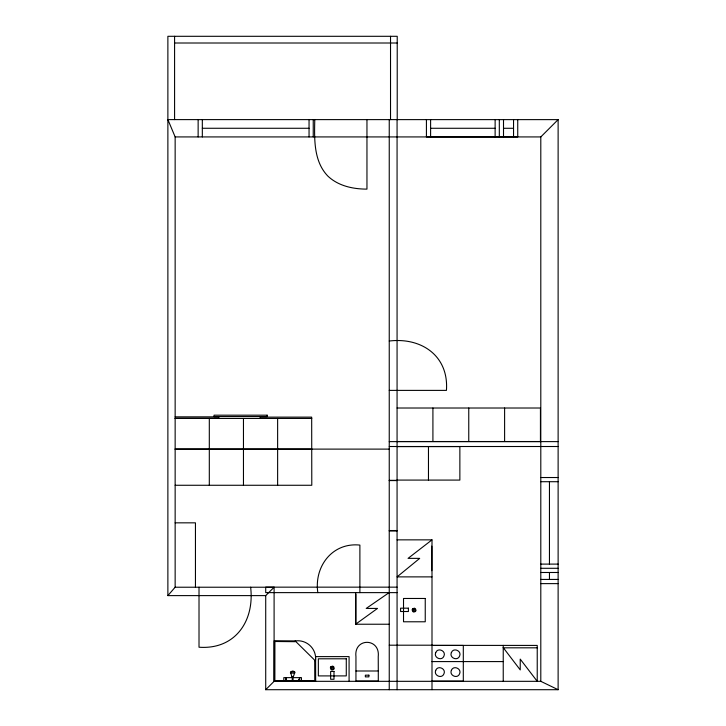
<?xml version="1.0" encoding="UTF-8"?>
<svg xmlns="http://www.w3.org/2000/svg" width="726" height="726" viewBox="0 0 726 726"><rect width="100%" height="100%" fill="white"/><g stroke="black" fill="none" stroke-linecap="round" stroke-linejoin="round"><path stroke-width="1.09" d="M198.134 136.924L198.144 119.609M309.049 136.933L309.049 119.618M430.609 136.933L430.609 119.618M495.123 136.933L495.132 119.618M503.508 136.933L503.508 119.618M265.716 595.61L167.878 595.61L175.148 587.225L175.148 136.924L167.878 119.609L558.122 119.627L558.122 689.7L265.716 689.7L265.716 595.61L274.101 587.225L274.101 681.324L265.716 689.7M175.148 136.924L540.797 136.933L558.122 119.627M431.997 689.627L431.997 539.854L408.066 558.367L419.71 558.367L397.068 576.88L431.997 576.88M355.604 592.625L355.604 624.233L377.502 608.424L366.222 608.424L389.127 592.625M315.556 681.278L274.183 681.324L274.228 640.731L295.21 640.922C306.953 639.334 316.981 649.026 315.511 660.887L315.556 681.278L315.556 656.613L349.079 656.613L349.079 681.324M174.585 43.006L397.222 43.006M202.327 128.266L309.049 128.275M430.609 128.275L495.132 128.275M503.508 128.284L513.545 128.284M389.245 341.02C421.425 337.136 448.922 355.903 446.436 390.388L389.245 390.388M397.068 408.012L540.443 408.012L540.443 441.526L397.068 441.526M175.148 416.851L218.825 416.851L218.825 418.249L175.148 418.249M175.148 418.439L311.79 418.439M389.245 441.617L558.122 441.617M389.245 446.508L558.122 446.508M397.068 446.572L459.867 446.572L459.867 480.086L397.068 480.086M311.79 449.113L175.148 449.113L389.245 449.113M540.797 477.527L558.122 477.527M389.245 480.34L397.068 480.34M389.245 480.576L397.068 480.576M540.797 481.71L558.122 481.71M175.148 485.267L311.79 485.267L311.681 417.132L260.153 417.132L260.153 418.53M175.148 522.838L195.448 522.838L195.448 587.225M389.245 530.534L397.068 530.534M389.245 530.951L397.068 530.951M397.068 539.854L431.997 539.854M540.797 564.102L558.122 564.102M540.797 568.295L558.122 568.295M540.797 572.487L558.122 572.487M540.797 579.43L558.122 579.43M540.797 583.622L558.122 583.622M397.068 587.153L265.716 587.153L265.716 592.625L397.068 592.625M175.148 587.225L274.101 587.225M355.604 624.233L389.127 624.233M389.245 645.196L431.997 645.196M431.997 645.369L537.231 645.423L537.231 681.324L520.233 659.126L520.233 669.898L503.236 647.637M432.024 645.441L463.306 645.441L463.306 681.115L432.024 681.115M503.236 647.819L537.231 647.819M431.997 661.586L503.172 661.586M355.949 670.996L378.291 670.996L378.291 681.042L355.949 681.042L355.949 656.613C353.68 637.519 380.342 637.664 378.237 656.613L378.291 670.996M291.906 676.578L293.413 676.578M291.906 677.639L283.802 677.639L283.802 681.042L301.453 681.042L301.453 677.639L293.413 677.639M274.101 681.324L540.797 681.324L558.122 689.7M549.455 481.71L549.455 564.102M549.455 572.487L549.455 579.43M540.797 136.933L540.797 681.324M517.738 119.618L517.738 136.933L426.425 136.933L426.425 119.618M513.545 119.618L513.545 136.933M504.606 408.012L504.606 441.526M503.236 645.369L503.236 681.324M499.316 119.618L499.316 136.933M468.76 408.012L468.76 441.526M432.914 408.012L432.914 441.526M431.761 546.143L431.761 570.709M428.467 446.572L428.467 480.086M397.222 119.618L397.222 36.3L167.878 36.3L167.878 595.61M397.068 119.618L397.068 689.7M390.524 36.3L390.524 119.618M389.245 119.618L389.245 689.7M366.957 119.618L366.957 189.114C352.999 189.123 338.225 185.956 327.825 176.064C313.469 161.099 314.376 138.829 314.775 119.618M359.887 592.625L359.887 545.09C332.272 542.186 313.977 566.598 317.816 592.625M355.949 594.049L355.949 622.808M313.242 119.618L313.242 136.933M299.666 677.639L299.666 681.042M293.413 681.042C291.798 677.558 294.792 674.735 294.72 671.786L292.832 670.987L290.591 671.786C290.518 674.735 293.522 677.558 291.906 681.042M285.699 677.639L285.699 681.042M285.645 677.639L285.645 681.042M277.631 418.439L277.631 485.267M250.633 587.225C254.717 620.93 235.197 649.834 199.015 647.22L199.015 587.225M243.464 418.439L243.464 485.267M209.306 418.439L209.306 485.267M202.327 119.609L202.327 136.924M174.585 36.3L174.585 119.609M274.909 641.494L274.864 680.607L314.775 680.561L314.73 660.932L315.456 660.932L295.164 640.922L295.164 641.684L274.909 641.494M435.727 652.583C433.349 657.665 441.88 661.54 443.958 656.059C446.345 650.968 437.814 647.102 435.727 652.583M435.727 670.343C433.349 675.425 441.88 679.3 443.958 673.819C446.345 668.728 437.814 664.862 435.727 670.343M451.363 652.583C448.995 657.665 457.516 661.54 459.603 656.059C461.981 650.968 453.451 647.102 451.363 652.583M451.363 670.343C448.995 675.425 457.516 679.3 459.603 673.819C461.981 668.728 453.451 664.862 451.363 670.343M330.929 666.677L330.357 667.72L330.929 669.445L331.973 670.016L333.697 669.445L334.269 668.41L333.697 666.677L332.662 666.105L330.929 666.677M331.528 667.267L331.528 668.855L333.107 668.855L333.107 667.267L331.528 667.267M412.695 608.742L412.123 609.776L412.695 611.51L413.738 612.082L415.463 611.51L416.034 610.466L415.463 608.742L414.428 608.17L412.695 608.742M413.294 609.332L413.294 610.911L414.873 610.911L414.873 609.332L413.294 609.332M290.418 672.748C299.112 674.572 292.941 669.771 290.418 672.748M298.976 679.581C297.969 678.719 300.709 679.309 298.976 679.581M285.872 679.246C285.908 680.171 287.378 678.701 285.872 679.246M267.168 415.181L214.025 415.181L214.025 416.57L267.168 416.57L267.168 415.181M425.245 598.469L403.52 598.469L403.52 621.783L425.245 621.783L425.245 598.469M408.402 608.17L400.58 608.17L400.58 611.519L408.402 611.519L408.402 608.17M346.284 658.8L318.351 658.8L318.351 675.906L346.284 675.906L346.284 658.8M333.996 671.441L330.639 671.441L330.639 679.264L333.996 679.264L333.996 671.441M368.899 675.18L365.35 675.18L365.35 676.868L368.899 676.868L368.899 675.18"/></g></svg>
